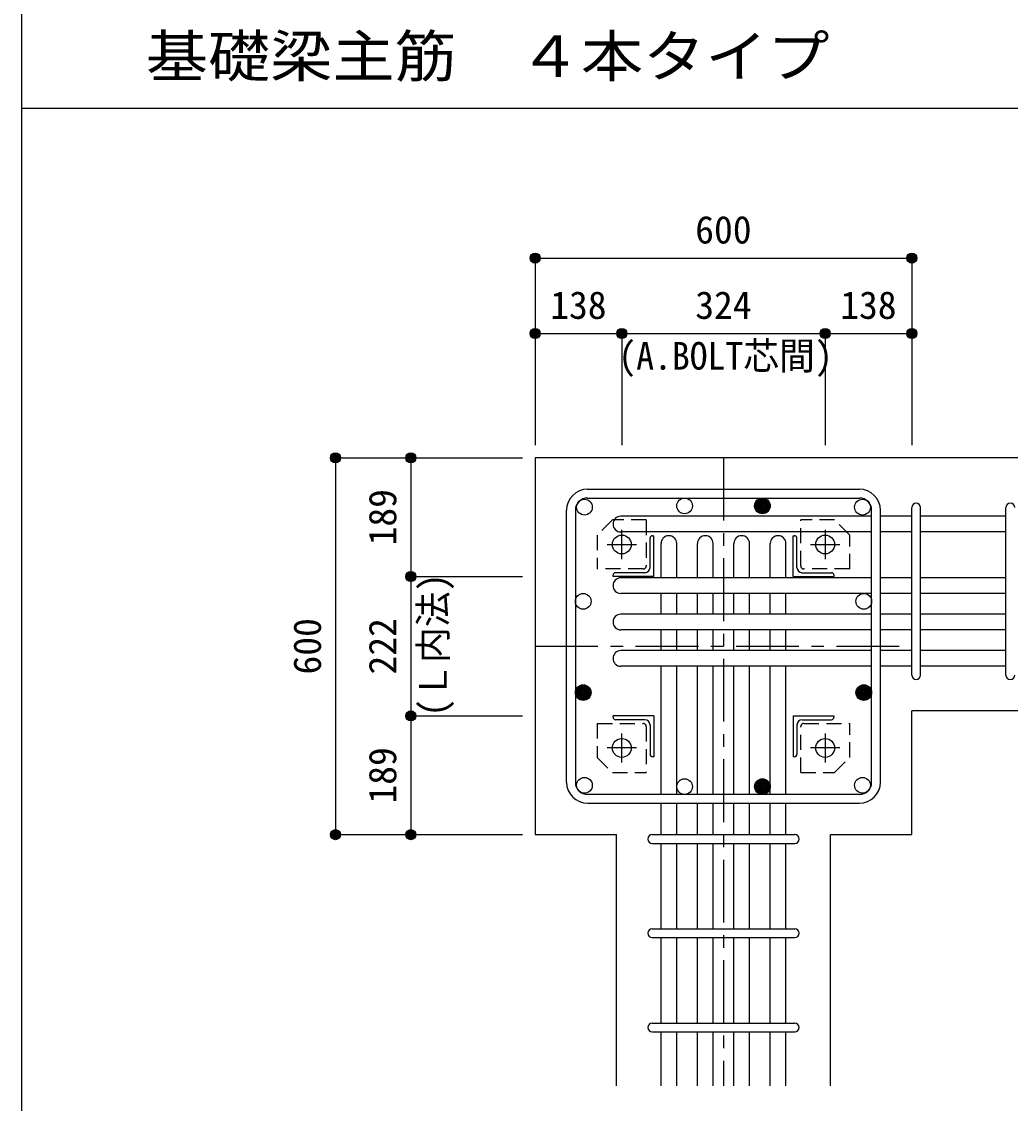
# Model space of a CAD drawing. Units: millimetres at full size, sheet at 1:20. Extents: x -3982 to 3969, y -2797 to 2801.
# Drawn here: x -3982 to -2407, y -1733 to -10 of the extents above; entities that cross this region are included whole.
import ezdxf
from ezdxf.enums import TextEntityAlignment as Align

# ---------------------------------------------------------------- set-up
doc = ezdxf.new("R2010")
doc.units = ezdxf.units.MM
doc.header["$LTSCALE"] = 20
doc.header["$PDMODE"] = 32
doc.header["$PDSIZE"] = 10
doc.linetypes.add('CHAIN1', pattern=[8, 5, -1, 1, -1])
doc.linetypes.add('DASHED1', pattern=[1.8, 1.2, -0.6])
for name, color, linetype in [('6-1_躯体線', 2, 'Continuous'), ('6-2_A.Bolt_', 4, 'Continuous'), ('6-3_柱型主筋', 4, 'Continuous'), ('6-4_フープ', 7, 'Continuous'), ('6-5_梁主筋', 7, 'Continuous'), ('6-6_S.T.P.', 7, 'Continuous'), ('6-7_文字', 7, 'Continuous'), ('6-9_プレート', 4, 'DASHED1'), ('6-D_寸法', 4, 'Continuous'), ('F-0_枠', 6, 'Continuous')]:
    doc.layers.add(name, color=color, linetype=linetype)
doc.styles.add('ＭＳ ゴシック', font='')
doc.styles.get('ＭＳ ゴシック').set_extended_font_data('MS Gothic')

msp = doc.modelspace()

# ---------------------------------------------------------------- linework, layer by layer
at = {"layer": '6-1_躯体線'}
for p, q in [((-3163.87, -704.67), (-3163.87, -1304.67)), ((-2163.87, -704.67), (-3163.87, -704.67)), ((-2163.87, -1107.67), (-2563.87, -1107.67)), ((-2563.87, -1304.67), (-2563.87, -1107.67)), ((-3163.87, -1304.67), (-3034.37, -1304.67)), ((-3034.37, -1704.67), (-3034.37, -1304.67)), ((-2693.37, -1304.67), (-2563.87, -1304.67)), ((-2693.37, -1704.67), (-2693.37, -1304.67))]:
    msp.add_line(p, q, dxfattribs=at)
at = {"layer": '6-2_A.Bolt_', "linetype": 'CHAIN1'}
for p, q in [((-3025.87, -865.87), (-3025.87, -819.37)), ((-2701.87, -819.37), (-2701.87, -865.87)), ((-3049.17, -842.67), (-3002.67, -842.67)), ((-2725.07, -842.67), (-2678.57, -842.67)), ((-3025.87, -1189.97), (-3025.87, -1143.47)), ((-2701.87, -1143.47), (-2701.87, -1189.97)), ((-3002.67, -1166.67), (-3049.17, -1166.67)), ((-2678.57, -1166.67), (-2725.07, -1166.67))]:
    msp.add_line(p, q, dxfattribs=at)
at = {"layer": '6-2_A.Bolt_'}
for p, q in [((-2980.87, -879.17), (-2980.87, -832.67)), ((-2976.87, -828.67), (-2974.87, -828.67)), ((-2974.87, -893.67), (-2974.87, -828.67)), ((-2752.87, -828.67), (-2750.87, -828.67)), ((-2752.87, -893.67), (-2752.87, -828.67)), ((-2746.87, -879.17), (-2746.87, -832.67)), ((-3039.87, -893.67), (-3039.87, -891.67)), ((-2974.87, -893.67), (-3039.87, -893.67)), ((-2989.37, -887.67), (-3035.87, -887.67)), ((-2752.87, -893.67), (-2687.87, -893.67)), ((-2738.37, -887.67), (-2691.87, -887.67)), ((-2687.87, -891.67), (-2687.87, -893.67)), ((-3039.87, -1117.67), (-3039.87, -1115.67)), ((-2974.87, -1115.67), (-3039.87, -1115.67)), ((-2974.87, -1115.67), (-2974.87, -1180.67)), ((-2752.87, -1115.67), (-2687.87, -1115.67)), ((-2752.87, -1115.67), (-2752.87, -1180.67)), ((-2687.87, -1115.67), (-2687.87, -1117.67)), ((-2989.37, -1121.67), (-3035.87, -1121.67)), ((-2980.87, -1130.17), (-2980.87, -1176.67)), ((-2746.87, -1130.17), (-2746.87, -1176.67)), ((-2738.37, -1121.67), (-2691.87, -1121.67)), ((-2974.87, -1180.67), (-2976.87, -1180.67)), ((-2750.87, -1180.67), (-2752.87, -1180.67))]:
    msp.add_line(p, q, dxfattribs=at)
at = {"layer": '6-2_A.Bolt_', "color": 3}
for centre in [(-3025.87, -842.67), (-2701.87, -842.67), (-3025.87, -1166.67), (-2701.87, -1166.67)]:
    msp.add_circle(centre, 15, dxfattribs=at)
at = {"layer": '6-2_A.Bolt_'}
for centre, radius, start, end in [((-2976.87, -832.67), 4, 90, 180), ((-2750.87, -832.67), 4, 0, 90), ((-3035.87, -891.67), 4, 90, 180), ((-2989.37, -879.17), 8.5, 270, 0), ((-2738.37, -879.17), 8.5, 180, 270), ((-2691.87, -891.67), 4, 0, 90), ((-3035.87, -1117.67), 4, 180, 270), ((-2691.87, -1117.67), 4, 270, 0), ((-2989.37, -1130.17), 8.5, 0, 90), ((-2738.37, -1130.17), 8.5, 90, 180), ((-2976.87, -1176.67), 4, 180, 270), ((-2750.87, -1176.67), 4, 270, 0)]:
    msp.add_arc(centre, radius, start, end, dxfattribs=at)
at = {"layer": '6-3_柱型主筋', "color": 3}
for centre in [(-3085.32, -783.22), (-2925.87, -781.17), (-2801.87, -781.17), (-2642.42, -783.22), (-3087.37, -933.17), (-2640.37, -933.17), (-3087.37, -1078.49), (-2640.37, -1078.49), (-3085.32, -1226.12), (-2925.87, -1228.17), (-2801.87, -1228.17), (-2642.42, -1226.12)]:
    msp.add_circle(centre, 12.5, dxfattribs=at)
at = {"layer": '6-3_柱型主筋'}
for centre, radius in [((-2801.87, -781.17), 12.5), ((-2801.87, -781.17), 11.25), ((-2801.87, -781.17), 10), ((-2801.87, -781.17), 8.75), ((-2801.87, -781.17), 7.5), ((-2801.87, -781.17), 6.25), ((-2801.87, -781.17), 5), ((-2801.87, -781.17), 3.75), ((-2801.87, -781.17), 2.5), ((-2801.87, -781.17), 1.25), ((-3087.37, -1078.49), 12.5), ((-3087.37, -1078.49), 11.25), ((-2640.37, -1078.49), 12.5), ((-2640.37, -1078.49), 11.25), ((-3087.37, -1078.49), 10), ((-3087.37, -1078.49), 8.75), ((-3087.37, -1078.49), 7.5), ((-3087.37, -1078.49), 6.25), ((-3087.37, -1078.49), 5), ((-3087.37, -1078.49), 3.75), ((-3087.37, -1078.49), 2.5), ((-3087.37, -1078.49), 1.25), ((-2640.37, -1078.49), 10), ((-2640.37, -1078.49), 8.75), ((-2640.37, -1078.49), 7.5), ((-2640.37, -1078.49), 6.25), ((-2640.37, -1078.49), 5), ((-2640.37, -1078.49), 3.75), ((-2640.37, -1078.49), 2.5), ((-2640.37, -1078.49), 1.25), ((-2801.87, -1228.17), 12.5), ((-2801.87, -1228.17), 11.25), ((-2801.87, -1228.17), 10), ((-2801.87, -1228.17), 8.75), ((-2801.87, -1228.17), 7.5), ((-2801.87, -1228.17), 6.25), ((-2801.87, -1228.17), 5), ((-2801.87, -1228.17), 3.75), ((-2801.87, -1228.17), 2.5), ((-2801.87, -1228.17), 1.25)]:
    msp.add_circle(centre, radius, dxfattribs=at)
at = {"layer": '6-4_フープ'}
for p, q in [((-3080.37, -754.67), (-2647.37, -754.67)), ((-3080.37, -768.67), (-2647.37, -768.67)), ((-3113.87, -1221.17), (-3113.87, -788.17)), ((-3099.87, -788.17), (-3099.87, -1221.17)), ((-2627.87, -1221.17), (-2627.87, -788.17)), ((-2613.87, -1221.17), (-2613.87, -788.17)), ((-2647.37, -1240.67), (-3080.37, -1240.67)), ((-3080.37, -1254.67), (-2647.37, -1254.67))]:
    msp.add_line(p, q, dxfattribs=at)
for centre, radius, start, end in [((-3080.37, -788.17), 33.5, 90, 180), ((-2647.37, -788.17), 33.5, 0, 90), ((-3080.37, -788.17), 19.5, 90, 180), ((-2647.37, -788.17), 19.5, 0, 90), ((-3080.37, -1221.17), 33.5, 180, 270), ((-3080.37, -1221.17), 19.5, 180, 270), ((-2647.37, -1221.17), 33.5, 270, 0), ((-2647.37, -1221.17), 19.5, 270, 0)]:
    msp.add_arc(centre, radius, start, end, dxfattribs=at)
at = {"layer": '6-5_梁主筋'}
for p, q in [((-2627.87, -797.72), (-3027.37, -797.72)), ((-2563.87, -797.72), (-2613.87, -797.72)), ((-2413.87, -797.72), (-2549.87, -797.72)), ((-2627.87, -822.72), (-3027.37, -822.72)), ((-2563.87, -822.72), (-2613.87, -822.72)), ((-2413.87, -822.72), (-2549.87, -822.72)), ((-2963.37, -895.67), (-2963.37, -841.17)), ((-2938.37, -895.67), (-2938.37, -841.17)), ((-2905.37, -895.67), (-2905.37, -841.17)), ((-2880.37, -895.67), (-2880.37, -841.17)), ((-2847.37, -895.67), (-2847.37, -841.17)), ((-2822.37, -895.67), (-2822.37, -841.17)), ((-2789.37, -895.67), (-2789.37, -841.17)), ((-2764.37, -895.67), (-2764.37, -841.17)), ((-2627.87, -895.67), (-3027.37, -895.67)), ((-2563.87, -895.67), (-2613.87, -895.67)), ((-2413.87, -895.67), (-2549.87, -895.67)), ((-2627.87, -920.67), (-3027.37, -920.67)), ((-2963.37, -953.67), (-2963.37, -920.67)), ((-2938.37, -953.67), (-2938.37, -920.67)), ((-2905.37, -953.67), (-2905.37, -920.67)), ((-2880.37, -953.67), (-2880.37, -920.67)), ((-2847.37, -953.67), (-2847.37, -920.67)), ((-2822.37, -953.67), (-2822.37, -920.67)), ((-2789.37, -953.67), (-2789.37, -920.67)), ((-2764.37, -953.67), (-2764.37, -920.67)), ((-2563.87, -920.67), (-2613.87, -920.67)), ((-2413.87, -920.67), (-2549.87, -920.67)), ((-2627.87, -953.67), (-3027.37, -953.67)), ((-2563.87, -953.67), (-2613.87, -953.67)), ((-2413.87, -953.67), (-2549.87, -953.67)), ((-2627.87, -978.67), (-3027.37, -978.67)), ((-2963.37, -1011.67), (-2963.37, -978.67)), ((-2938.37, -1011.67), (-2938.37, -978.67)), ((-2905.37, -1011.67), (-2905.37, -978.67)), ((-2880.37, -1011.67), (-2880.37, -978.67)), ((-2847.37, -1011.67), (-2847.37, -978.67)), ((-2822.37, -1011.67), (-2822.37, -978.67)), ((-2789.37, -1011.67), (-2789.37, -978.67)), ((-2764.37, -1011.67), (-2764.37, -978.67)), ((-2563.87, -978.67), (-2613.87, -978.67)), ((-2413.87, -978.67), (-2549.87, -978.67)), ((-2627.87, -1011.67), (-3027.37, -1011.67)), ((-2563.87, -1011.67), (-2613.87, -1011.67)), ((-2413.87, -1011.67), (-2549.87, -1011.67)), ((-2627.87, -1036.67), (-3027.37, -1036.67)), ((-2963.37, -1240.67), (-2963.37, -1036.67)), ((-2938.37, -1240.67), (-2938.37, -1036.67)), ((-2905.37, -1240.67), (-2905.37, -1036.67)), ((-2880.37, -1240.67), (-2880.37, -1036.67)), ((-2847.37, -1240.67), (-2847.37, -1036.67)), ((-2822.37, -1240.67), (-2822.37, -1036.67)), ((-2789.37, -1240.67), (-2789.37, -1036.67)), ((-2764.37, -1240.67), (-2764.37, -1036.67)), ((-2563.87, -1036.67), (-2613.87, -1036.67)), ((-2413.87, -1036.67), (-2549.87, -1036.67)), ((-2963.37, -1304.67), (-2963.37, -1254.67)), ((-2938.37, -1304.67), (-2938.37, -1254.67)), ((-2905.37, -1304.67), (-2905.37, -1254.67)), ((-2880.37, -1304.67), (-2880.37, -1254.67)), ((-2847.37, -1304.67), (-2847.37, -1254.67)), ((-2822.37, -1304.67), (-2822.37, -1254.67)), ((-2789.37, -1304.67), (-2789.37, -1254.67)), ((-2764.37, -1304.67), (-2764.37, -1254.67)), ((-2963.37, -1454.67), (-2963.37, -1318.67)), ((-2938.37, -1454.67), (-2938.37, -1318.67)), ((-2905.37, -1454.67), (-2905.37, -1318.67)), ((-2880.37, -1454.67), (-2880.37, -1318.67)), ((-2847.37, -1454.67), (-2847.37, -1318.67)), ((-2822.37, -1454.67), (-2822.37, -1318.67)), ((-2789.37, -1454.67), (-2789.37, -1318.67)), ((-2764.37, -1454.67), (-2764.37, -1318.67)), ((-2963.37, -1604.67), (-2963.37, -1468.67)), ((-2938.37, -1604.67), (-2938.37, -1468.67)), ((-2905.37, -1604.67), (-2905.37, -1468.67)), ((-2880.37, -1604.67), (-2880.37, -1468.67)), ((-2847.37, -1604.67), (-2847.37, -1468.67)), ((-2822.37, -1604.67), (-2822.37, -1468.67)), ((-2789.37, -1604.67), (-2789.37, -1468.67)), ((-2764.37, -1604.67), (-2764.37, -1468.67)), ((-2963.37, -1704.67), (-2963.37, -1618.67)), ((-2938.37, -1704.67), (-2938.37, -1618.67)), ((-2905.37, -1704.67), (-2905.37, -1618.67)), ((-2880.37, -1704.67), (-2880.37, -1618.67)), ((-2847.37, -1704.67), (-2847.37, -1618.67)), ((-2822.37, -1704.67), (-2822.37, -1618.67)), ((-2789.37, -1704.67), (-2789.37, -1618.67)), ((-2764.37, -1704.67), (-2764.37, -1618.67))]:
    msp.add_line(p, q, dxfattribs=at)
for centre, start, end in [((-3027.37, -810.22), 90, 270), ((-2950.87, -841.17), 0, 180), ((-2892.87, -841.17), 0, 180), ((-2834.87, -841.17), 0, 180), ((-2776.87, -841.17), 0, 180), ((-3027.37, -908.17), 90, 270), ((-3027.37, -966.17), 90, 270), ((-3027.37, -1024.17), 90, 270)]:
    msp.add_arc(centre, 12.5, start, end, dxfattribs=at)
at = {"layer": '6-6_S.T.P.'}
for p, q in [((-2563.87, -1050.67), (-2563.87, -784.11)), ((-2549.87, -1050.67), (-2549.87, -784.11)), ((-2413.87, -1050.67), (-2413.87, -784.11)), ((-2977.37, -1304.67), (-2750.37, -1304.67)), ((-2977.37, -1318.67), (-2750.37, -1318.67)), ((-2977.37, -1454.67), (-2750.37, -1454.67)), ((-2977.37, -1468.67), (-2750.37, -1468.67)), ((-2977.37, -1604.67), (-2750.37, -1604.67)), ((-2977.37, -1618.67), (-2750.37, -1618.67))]:
    msp.add_line(p, q, dxfattribs=at)
for centre, start, end in [((-2556.87, -783.72), 0, 180), ((-2556.87, -783.72), 0, 180), ((-2556.87, -783.72), 0, 180), ((-2556.87, -783.72), 0, 180), ((-2406.87, -783.72), 0, 180), ((-2556.87, -1050.67), 180, 0), ((-2556.87, -1050.67), 180, 0), ((-2556.87, -1050.67), 180, 0), ((-2556.87, -1050.67), 180, 0), ((-2406.87, -1050.67), 180, 0), ((-2977.37, -1311.67), 90, 270), ((-2977.37, -1311.67), 90, 270), ((-2977.37, -1311.67), 90, 270), ((-2977.37, -1311.67), 90, 270), ((-2750.37, -1311.67), 270, 90), ((-2750.37, -1311.67), 270, 90), ((-2750.37, -1311.67), 270, 90), ((-2750.37, -1311.67), 270, 90), ((-2977.37, -1461.67), 90, 270), ((-2750.37, -1461.67), 270, 90), ((-2977.37, -1611.67), 90, 270), ((-2750.37, -1611.67), 270, 90)]:
    msp.add_arc(centre, 7, start, end, dxfattribs=at)
at = {"layer": '6-9_プレート'}
for p, q in [((-3040.87, -803.67), (-3064.87, -827.67)), ((-2986.87, -803.67), (-3040.87, -803.67)), ((-2986.87, -803.67), (-2986.87, -876.74)), ((-2686.87, -803.67), (-2740.87, -803.67)), ((-2740.87, -876.74), (-2740.87, -803.67)), ((-2662.87, -827.67), (-2686.87, -803.67)), ((-3064.87, -827.67), (-3064.87, -881.67)), ((-2662.87, -881.67), (-2662.87, -827.67)), ((-2991.8, -881.67), (-3064.87, -881.67)), ((-2662.87, -881.67), (-2735.94, -881.67)), ((-3064.87, -1127.67), (-3064.87, -1181.67)), ((-3064.87, -1127.67), (-2991.8, -1127.67)), ((-2986.87, -1132.6), (-2986.87, -1205.67)), ((-2740.87, -1205.67), (-2740.87, -1132.6)), ((-2735.94, -1127.67), (-2662.87, -1127.67)), ((-2662.87, -1181.67), (-2662.87, -1127.67)), ((-3064.87, -1181.67), (-3040.87, -1205.67)), ((-2686.87, -1205.67), (-2662.87, -1181.67)), ((-3040.87, -1205.67), (-2986.87, -1205.67)), ((-2740.87, -1205.67), (-2686.87, -1205.67))]:
    msp.add_line(p, q, dxfattribs=at)
for centre, start, end in [((-2991.87, -876.67), 270.79364, 359.20636), ((-2735.87, -876.67), 180.79364, 269.20636), ((-2991.87, -1132.67), 0.79364, 89.20636), ((-2735.87, -1132.67), 90.79364, 179.20636)]:
    msp.add_arc(centre, 5, start, end, dxfattribs=at)
at = {"layer": '6-D_寸法'}
for p, q in [((-3163.87, -386.65), (-2563.87, -386.65)), ((-3163.87, -386.65), (-3163.87, -506.65)), ((-2563.87, -386.65), (-2563.87, -506.65)), ((-3163.87, -506.65), (-3025.87, -506.65)), ((-3163.87, -506.65), (-3163.87, -684.67)), ((-3025.87, -506.65), (-3025.87, -684.67)), ((-3025.87, -506.65), (-2701.87, -506.65)), ((-2701.87, -506.65), (-2701.87, -684.67)), ((-2701.87, -506.65), (-2563.87, -506.65)), ((-2563.87, -506.65), (-2563.87, -684.67)), ((-3481.89, -704.67), (-3361.89, -704.67)), ((-3481.89, -704.67), (-3481.89, -1304.67)), ((-3361.89, -704.67), (-3183.87, -704.67)), ((-3361.89, -704.67), (-3183.87, -704.67)), ((-3361.89, -704.67), (-3361.89, -893.67)), ((-3361.89, -704.67), (-3183.87, -704.67)), ((-3361.89, -893.67), (-3183.87, -893.67)), ((-3361.89, -893.67), (-3361.89, -1115.67)), ((-3361.89, -893.67), (-3183.87, -893.67)), ((-3361.89, -1115.67), (-3183.87, -1115.67)), ((-3481.89, -1304.67), (-3361.89, -1304.67)), ((-3361.89, -1304.67), (-3183.87, -1304.67)), ((-3361.89, -1304.67), (-3183.87, -1304.67)), ((-3361.89, -1304.67), (-3183.87, -1304.67))]:
    msp.add_line(p, q, dxfattribs=at)
at = {"layer": '6-D_寸法', "linetype": 'CHAIN1'}
for p, q in [((-2863.87, -704.67), (-2863.87, -1704.67)), ((-3163.87, -1004.67), (-2563.87, -1004.67))]:
    msp.add_line(p, q, dxfattribs=at)
at = {"layer": '6-D_寸法'}
for points in [[(-3163.87, -386.65), (-3163.87, -506.65), (-3163.87, -684.67)], [(-3361.89, -1115.67), (-3361.89, -1304.67), (-3183.87, -1304.67)], [(-3481.89, -1304.67), (-3361.89, -1304.67), (-3183.87, -1304.67)], [(-3481.89, -1304.67), (-3361.89, -1304.67), (-3183.87, -1304.67)]]:
    msp.add_lwpolyline(points, dxfattribs=at)
for centre, radius in [((-3163.87, -386.65), 8), ((-2563.87, -386.65), 8), ((-3163.87, -386.65), 7.2), ((-3163.87, -386.65), 6.4), ((-3163.87, -386.65), 5.6), ((-3163.87, -386.65), 4.8), ((-3163.87, -386.65), 4), ((-3163.87, -386.65), 3.2), ((-3163.87, -386.65), 2.4), ((-3163.87, -386.65), 1.6), ((-3163.87, -386.65), 0.8), ((-2563.87, -386.65), 7.2), ((-2563.87, -386.65), 6.4), ((-2563.87, -386.65), 5.6), ((-2563.87, -386.65), 4.8), ((-2563.87, -386.65), 4), ((-2563.87, -386.65), 3.2), ((-2563.87, -386.65), 2.4), ((-2563.87, -386.65), 1.6), ((-2563.87, -386.65), 0.8), ((-3163.87, -506.65), 8), ((-3163.87, -506.65), 7.2), ((-3025.87, -506.65), 8), ((-3025.87, -506.65), 7.2), ((-2701.87, -506.65), 8), ((-2701.87, -506.65), 7.2), ((-2563.87, -506.65), 8), ((-2563.87, -506.65), 7.2), ((-3163.87, -506.65), 6.4), ((-3163.87, -506.65), 5.6), ((-3163.87, -506.65), 4.8), ((-3163.87, -506.65), 4), ((-3163.87, -506.65), 3.2), ((-3163.87, -506.65), 2.4), ((-3163.87, -506.65), 1.6), ((-3163.87, -506.65), 0.8), ((-3025.87, -506.65), 6.4), ((-3025.87, -506.65), 5.6), ((-3025.87, -506.65), 4.8), ((-3025.87, -506.65), 4), ((-3025.87, -506.65), 3.2), ((-3025.87, -506.65), 2.4), ((-3025.87, -506.65), 1.6), ((-3025.87, -506.65), 0.8), ((-2701.87, -506.65), 6.4), ((-2701.87, -506.65), 5.6), ((-2701.87, -506.65), 4.8), ((-2701.87, -506.65), 4), ((-2701.87, -506.65), 3.2), ((-2701.87, -506.65), 2.4), ((-2701.87, -506.65), 1.6), ((-2701.87, -506.65), 0.8), ((-2563.87, -506.65), 6.4), ((-2563.87, -506.65), 5.6), ((-2563.87, -506.65), 4.8), ((-2563.87, -506.65), 4), ((-2563.87, -506.65), 3.2), ((-2563.87, -506.65), 2.4), ((-2563.87, -506.65), 1.6), ((-2563.87, -506.65), 0.8), ((-3481.89, -704.67), 8), ((-3481.89, -704.67), 7.2), ((-3481.89, -704.67), 6.4), ((-3481.89, -704.67), 5.6), ((-3481.89, -704.67), 4.8), ((-3481.89, -704.67), 4), ((-3481.89, -704.67), 3.2), ((-3481.89, -704.67), 2.4), ((-3481.89, -704.67), 1.6), ((-3481.89, -704.67), 0.8), ((-3361.89, -704.67), 8), ((-3361.89, -704.67), 7.2), ((-3361.89, -704.67), 6.4), ((-3361.89, -704.67), 5.6), ((-3361.89, -704.67), 4.8), ((-3361.89, -704.67), 4), ((-3361.89, -704.67), 3.2), ((-3361.89, -704.67), 2.4), ((-3361.89, -704.67), 1.6), ((-3361.89, -704.67), 0.8), ((-3361.89, -893.67), 8), ((-3361.89, -893.67), 7.2), ((-3361.89, -893.67), 6.4), ((-3361.89, -893.67), 5.6), ((-3361.89, -893.67), 4.8), ((-3361.89, -893.67), 4), ((-3361.89, -893.67), 3.2), ((-3361.89, -893.67), 2.4), ((-3361.89, -893.67), 1.6), ((-3361.89, -893.67), 0.8), ((-3361.89, -1115.67), 8), ((-3361.89, -1115.67), 7.2), ((-3361.89, -1115.67), 6.4), ((-3361.89, -1115.67), 5.6), ((-3361.89, -1115.67), 4.8), ((-3361.89, -1115.67), 4), ((-3361.89, -1115.67), 3.2), ((-3361.89, -1115.67), 2.4), ((-3361.89, -1115.67), 1.6), ((-3361.89, -1115.67), 0.8), ((-3481.89, -1304.67), 8), ((-3481.89, -1304.67), 7.2), ((-3481.89, -1304.67), 6.4), ((-3481.89, -1304.67), 5.6), ((-3481.89, -1304.67), 4.8), ((-3481.89, -1304.67), 4), ((-3481.89, -1304.67), 3.2), ((-3481.89, -1304.67), 2.4), ((-3481.89, -1304.67), 1.6), ((-3481.89, -1304.67), 0.8), ((-3361.89, -1304.67), 8), ((-3361.89, -1304.67), 7.2), ((-3361.89, -1304.67), 6.4), ((-3361.89, -1304.67), 5.6), ((-3361.89, -1304.67), 4.8), ((-3361.89, -1304.67), 4), ((-3361.89, -1304.67), 3.2), ((-3361.89, -1304.67), 2.4), ((-3361.89, -1304.67), 1.6), ((-3361.89, -1304.67), 0.8)]:
    msp.add_circle(centre, radius, dxfattribs=at)
at = {"layer": '6-D_寸法', "color": 7}
for p in [(-3163.87, -386.65), (-3163.87, -386.65), (-2563.87, -386.65), (-2563.87, -386.65), (-3163.87, -506.65), (-3163.87, -506.65), (-3025.87, -506.65), (-3025.87, -506.65), (-2701.87, -506.65), (-2563.87, -506.65), (-2563.87, -506.65), (-3481.89, -704.67), (-3481.89, -704.67), (-3361.89, -704.67), (-3361.89, -704.67), (-3361.89, -893.67), (-3361.89, -893.67), (-3361.89, -1115.67), (-3361.89, -1115.67), (-3481.89, -1304.67), (-3481.89, -1304.67), (-3361.89, -1304.67), (-3361.89, -1304.67)]:
    msp.add_point(p, dxfattribs=at)
at = {"layer": 'F-0_枠'}
msp.add_line((-3981.92, 2800.77), (-3981.92, -2796.83), dxfattribs=at)
at = {"layer": 'F-0_枠', "color": 2}
msp.add_line((-3981.92, -148.03), (2482.4, -148.03), dxfattribs=at)

# ---------------------------------------------------------------- texts
at = {"layer": '6-7_文字', "color": 2, "style": 'ＭＳ ゴシック', "width": 1.1}
msp.add_text('\u3000\u3000基礎梁主筋\u3000４本タイプ', height=65.98, dxfattribs=at).set_placement((-3981.92, -118.03), align=Align.BOTTOM_LEFT)
at = {"layer": '6-7_文字', "color": 4, "style": 'ＭＳ ゴシック', "width": 0.95}
msp.add_text('(A.BOLT芯間)', height=43.99, dxfattribs=at).set_placement((-3031.34, -577.42), align=Align.BOTTOM_LEFT)
at = {"layer": '6-D_寸法', "style": 'ＭＳ ゴシック'}
for s, p in [('600', (-2908.87, -376.65)), ('138', (-3139.87, -496.65)), ('324', (-2908.87, -496.65)), ('138', (-2677.87, -496.65))]:
    msp.add_text(s, height=43.99, dxfattribs=at).set_placement(p, align=Align.BOTTOM_LEFT)
for s, p in [('189', (-3371.89, -844.17)), ('600', (-3491.89, -1049.67)), ('222', (-3371.89, -1049.67)), ('189', (-3371.89, -1255.17))]:
    msp.add_text(s, height=43.99, rotation=90, dxfattribs=at).set_placement(p, align=Align.BOTTOM_LEFT)
at = {"layer": '6-D_寸法', "style": 'ＭＳ ゴシック', "width": 0.95}
msp.add_text('(Ｌ内法)', height=43.99, rotation=90, dxfattribs=at).set_placement((-3291.41, -1116.77), align=Align.BOTTOM_LEFT)

doc.saveas('drawing.dxf')
